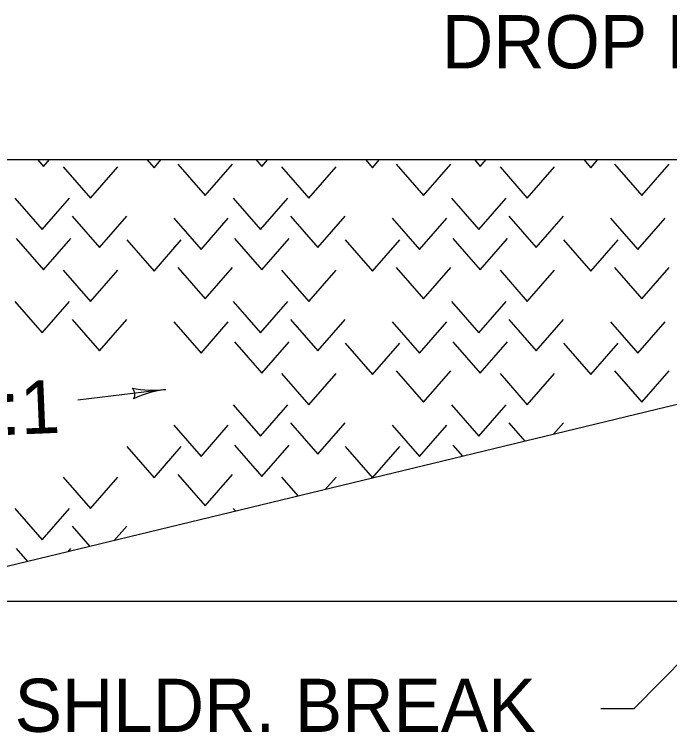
# Model space of a CAD drawing. Extents: x 1000 to 1185, y 999 to 1356.
# Drawn here: x 1016.521 to 1018.987, y 1009.052 to 1011.756 of the extents above; entities that cross this region are included whole.
import ezdxf

# ---------------------------------------------------------------- set-up
doc = ezdxf.new("R2010")
doc.units = 0
for name, color, linetype in [('Level 1', 7, 'Continuous'), ('Level 2', 7, 'Continuous'), ('Level 5', 7, 'Continuous')]:
    doc.layers.add(name, color=color, linetype=linetype)

msp = doc.modelspace()

# ---------------------------------------------------------------- linework, layer by layer
at = {"layer": 'Level 1'}
for p, q in [((1015.6036, 1011.2095), (1020.24, 1011.2095)), ((1020.2401, 1010.5844), (1015.9543, 1009.5472)), ((1017.0907, 1010.3443), (1016.7592, 1010.3035)), ((1015.6164, 1009.5472), (1022.5475, 1009.5472)), ((1018.7285, 1009.1431), (1018.8535, 1009.1431))]:
    msp.add_line(p, q, dxfattribs=at)
for centre, radius, start, end in [((1016.943, 1010.3262), 0.0313, 325.7826, 47.8993), ((1017.0429, 1010.7323), 0.3909, 258.3551, 277.0019), ((1017.1383, 1009.9563), 0.3909, 97.008, 115.6768), ((1017.1383, 1009.9563), 0.3909, 96.9958, 97.008)]:
    msp.add_arc(centre, radius, start, end, dxfattribs=at)
at = {"layer": 'Level 2'}
msp.add_line((1018.8534, 1009.1431), (1019.2512, 1009.5472), dxfattribs=at)
at = {"layer": 'Level 5'}
for p, q in [((1016.6078, 1011.2094), (1016.6301, 1011.1838)), ((1016.6301, 1011.1838), (1016.6523, 1011.2094)), ((1017.0196, 1011.2094), (1017.0463, 1011.1788)), ((1017.0463, 1011.1788), (1017.0729, 1011.2094)), ((1017.4301, 1011.2094), (1017.4523, 1011.1838)), ((1017.4523, 1011.1838), (1017.4747, 1011.2094)), ((1017.8418, 1011.2094), (1017.8685, 1011.1788)), ((1017.8685, 1011.1788), (1017.8952, 1011.2094)), ((1018.2523, 1011.2094), (1018.2746, 1011.1838)), ((1018.2746, 1011.1838), (1018.2969, 1011.2094)), ((1018.6642, 1011.2094), (1018.6908, 1011.1788)), ((1018.6908, 1011.1788), (1018.7175, 1011.2094)), ((1016.7043, 1011.1822), (1016.807, 1011.0643)), ((1016.807, 1011.0643), (1016.9098, 1011.1822)), ((1017.1356, 1011.1923), (1017.2383, 1011.0743)), ((1017.2383, 1011.0743), (1017.3412, 1011.1923)), ((1017.5265, 1011.1822), (1017.6293, 1011.0643)), ((1017.6293, 1011.0643), (1017.7321, 1011.1822)), ((1017.9578, 1011.1923), (1018.0606, 1011.0743)), ((1018.0606, 1011.0743), (1018.1634, 1011.1923)), ((1018.3488, 1011.1822), (1018.4515, 1011.0643)), ((1018.4515, 1011.0643), (1018.5543, 1011.1822)), ((1018.7801, 1011.1923), (1018.8829, 1011.0743)), ((1018.8829, 1011.0743), (1018.9857, 1011.1923)), ((1016.5223, 1011.0643), (1016.625, 1010.9463)), ((1016.625, 1010.9463), (1016.7278, 1011.0643)), ((1017.3445, 1011.0643), (1017.4473, 1010.9463)), ((1017.4473, 1010.9463), (1017.5501, 1011.0643)), ((1018.1668, 1011.0643), (1018.2696, 1010.9463)), ((1018.2696, 1010.9463), (1018.3723, 1011.0643)), ((1016.7379, 1010.9968), (1016.8407, 1010.8789)), ((1016.8407, 1010.8789), (1016.9435, 1010.9968)), ((1017.1204, 1010.9884), (1017.2232, 1010.8705)), ((1017.2232, 1010.8705), (1017.326, 1010.9884)), ((1017.5602, 1010.9968), (1017.663, 1010.8789)), ((1017.663, 1010.8789), (1017.7658, 1010.9968)), ((1017.9427, 1010.9884), (1018.0454, 1010.8705)), ((1018.0454, 1010.8705), (1018.1483, 1010.9884)), ((1018.3824, 1010.9968), (1018.4853, 1010.8789)), ((1018.4853, 1010.8789), (1018.588, 1010.9968)), ((1018.7649, 1010.9884), (1018.8678, 1010.8705)), ((1018.8678, 1010.8705), (1018.9705, 1010.9884)), ((1016.5273, 1010.9126), (1016.6301, 1010.7947)), ((1016.6301, 1010.7947), (1016.7328, 1010.9126)), ((1016.9435, 1010.9075), (1017.0463, 1010.7896)), ((1017.0463, 1010.7896), (1017.1491, 1010.9075)), ((1017.3496, 1010.9126), (1017.4523, 1010.7947)), ((1017.4523, 1010.7947), (1017.5552, 1010.9126)), ((1017.7658, 1010.9075), (1017.8685, 1010.7896)), ((1017.8685, 1010.7896), (1017.9713, 1010.9075)), ((1018.1718, 1010.9126), (1018.2746, 1010.7947)), ((1018.2746, 1010.7947), (1018.3774, 1010.9126)), ((1018.588, 1010.9075), (1018.6908, 1010.7896)), ((1018.6908, 1010.7896), (1018.7936, 1010.9075)), ((1017.1356, 1010.8031), (1017.2383, 1010.6851)), ((1017.2383, 1010.6851), (1017.3412, 1010.8031)), ((1017.9578, 1010.8031), (1018.0606, 1010.6851)), ((1018.0606, 1010.6851), (1018.1634, 1010.8031)), ((1018.7801, 1010.8031), (1018.8829, 1010.6851)), ((1018.8829, 1010.6851), (1018.9857, 1010.8031)), ((1016.7043, 1010.7929), (1016.807, 1010.675)), ((1016.807, 1010.675), (1016.9098, 1010.7929)), ((1017.5265, 1010.7929), (1017.6293, 1010.675)), ((1017.6293, 1010.675), (1017.7321, 1010.7929)), ((1018.3488, 1010.7929), (1018.4515, 1010.675)), ((1018.4515, 1010.675), (1018.5543, 1010.7929)), ((1016.5223, 1010.675), (1016.625, 1010.5571)), ((1016.625, 1010.5571), (1016.7278, 1010.675)), ((1017.3445, 1010.675), (1017.4473, 1010.5571)), ((1017.4473, 1010.5571), (1017.5501, 1010.675)), ((1018.1668, 1010.675), (1018.2696, 1010.5571)), ((1018.2696, 1010.5571), (1018.3723, 1010.675)), ((1016.7379, 1010.6076), (1016.8407, 1010.4897)), ((1016.8407, 1010.4897), (1016.9435, 1010.6076)), ((1017.1204, 1010.5992), (1017.2232, 1010.4813)), ((1017.2232, 1010.4813), (1017.326, 1010.5992)), ((1017.5602, 1010.6076), (1017.663, 1010.4897)), ((1017.663, 1010.4897), (1017.7658, 1010.6076)), ((1017.9427, 1010.5992), (1018.0454, 1010.4813)), ((1018.0454, 1010.4813), (1018.1483, 1010.5992)), ((1018.3824, 1010.6076), (1018.4853, 1010.4897)), ((1018.4853, 1010.4897), (1018.588, 1010.6076)), ((1018.7649, 1010.5992), (1018.8678, 1010.4813)), ((1018.8678, 1010.4813), (1018.9705, 1010.5992)), ((1017.3496, 1010.5233), (1017.4523, 1010.4054)), ((1017.4523, 1010.4054), (1017.5552, 1010.5233)), ((1017.7658, 1010.5183), (1017.8685, 1010.4003)), ((1017.8685, 1010.4003), (1017.9713, 1010.5183)), ((1018.1718, 1010.5233), (1018.2746, 1010.4054)), ((1018.2746, 1010.4054), (1018.3774, 1010.5233)), ((1018.588, 1010.5183), (1018.6908, 1010.4003)), ((1018.6908, 1010.4003), (1018.7936, 1010.5183)), ((1017.5265, 1010.4038), (1017.6293, 1010.2858)), ((1017.6293, 1010.2858), (1017.7321, 1010.4038)), ((1017.9578, 1010.4138), (1018.0606, 1010.2959)), ((1018.0606, 1010.2959), (1018.1634, 1010.4138)), ((1018.3488, 1010.4038), (1018.4515, 1010.2858)), ((1018.4515, 1010.2858), (1018.5543, 1010.4038)), ((1018.7801, 1010.4138), (1018.8829, 1010.2959)), ((1018.8829, 1010.2959), (1018.9857, 1010.4138)), ((1017.3445, 1010.2858), (1017.4473, 1010.1678)), ((1017.4473, 1010.1678), (1017.5501, 1010.2858)), ((1018.1668, 1010.2858), (1018.2696, 1010.1678)), ((1018.2696, 1010.1678), (1018.3723, 1010.2858)), ((1017.1204, 1010.21), (1017.2232, 1010.092)), ((1017.2232, 1010.092), (1017.326, 1010.21)), ((1017.5602, 1010.2184), (1017.663, 1010.1005)), ((1017.663, 1010.1005), (1017.7658, 1010.2184)), ((1017.9427, 1010.21), (1018.0454, 1010.092)), ((1018.0454, 1010.092), (1018.1483, 1010.21)), ((1018.3824, 1010.2184), (1018.4426, 1010.1494)), ((1018.5507, 1010.1755), (1018.588, 1010.2184)), ((1016.9435, 1010.1291), (1017.0463, 1010.0112)), ((1017.0463, 1010.0112), (1017.1491, 1010.1291)), ((1017.3496, 1010.1342), (1017.4523, 1010.0163)), ((1017.4523, 1010.0163), (1017.5552, 1010.1342)), ((1017.7658, 1010.1291), (1017.8685, 1010.0112)), ((1017.8685, 1010.0112), (1017.9713, 1010.1291)), ((1018.1718, 1010.1342), (1018.208, 1010.0926)), ((1018.3768, 1010.1335), (1018.3774, 1010.1342)), ((1016.7043, 1010.0145), (1016.807, 1009.8966)), ((1016.807, 1009.8966), (1016.9098, 1010.0145)), ((1017.1356, 1010.0246), (1017.2383, 1009.9067)), ((1017.2383, 1009.9067), (1017.3412, 1010.0246)), ((1017.5265, 1010.0145), (1017.589, 1009.9428)), ((1017.6911, 1009.9675), (1017.7321, 1010.0145)), ((1016.5223, 1009.8966), (1016.625, 1009.7787)), ((1016.625, 1009.7787), (1016.7278, 1009.8966)), ((1017.3445, 1009.8966), (1017.3538, 1009.8859)), ((1016.7379, 1009.8292), (1016.8043, 1009.7529)), ((1016.8964, 1009.7752), (1016.9435, 1009.8292)), ((1016.5273, 1009.7449), (1016.5698, 1009.6962)), ((1016.7226, 1009.7331), (1016.7328, 1009.7449))]:
    msp.add_line(p, q, dxfattribs=at)

# ---------------------------------------------------------------- texts
at = {"layer": 'Level 1'}
for s, p in [('DROP BOX INLET', (1018.1303, 1011.5528)), ('SHLDR. BREAK', (1016.5214, 1009.0553))]:
    msp.add_text(s, height=0.2, dxfattribs=at).set_placement(p)
msp.add_text('25:1', height=0.2, rotation=2.4018, dxfattribs=at).set_placement((1016.1752, 1010.1594))

doc.saveas('drawing.dxf')
